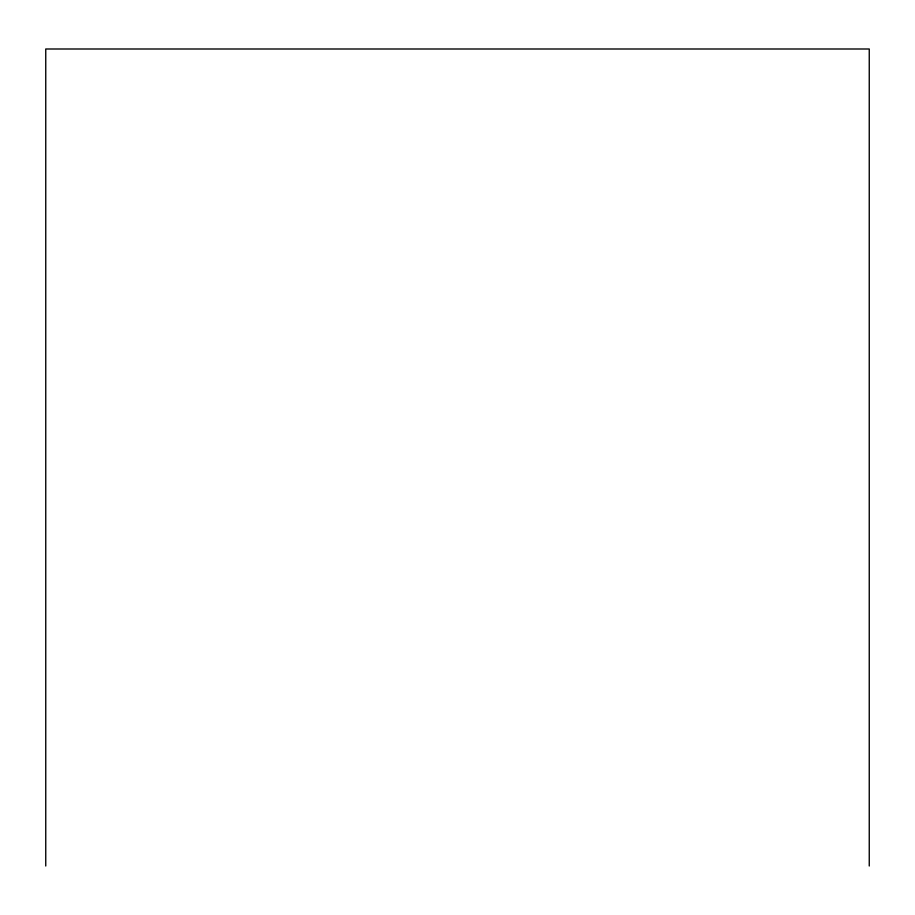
<?xml version="1.0" encoding="UTF-8"?>
<svg xmlns="http://www.w3.org/2000/svg" width="915" height="915" viewBox="0 0 915 915"><rect width="100%" height="100%" fill="white"/><g stroke="black" fill="none" stroke-linecap="round" stroke-linejoin="round"><path stroke-width="1.37" d="M869.25 866.002L869.25 48.998L45.75 48.998L45.75 866.002"/></g></svg>
